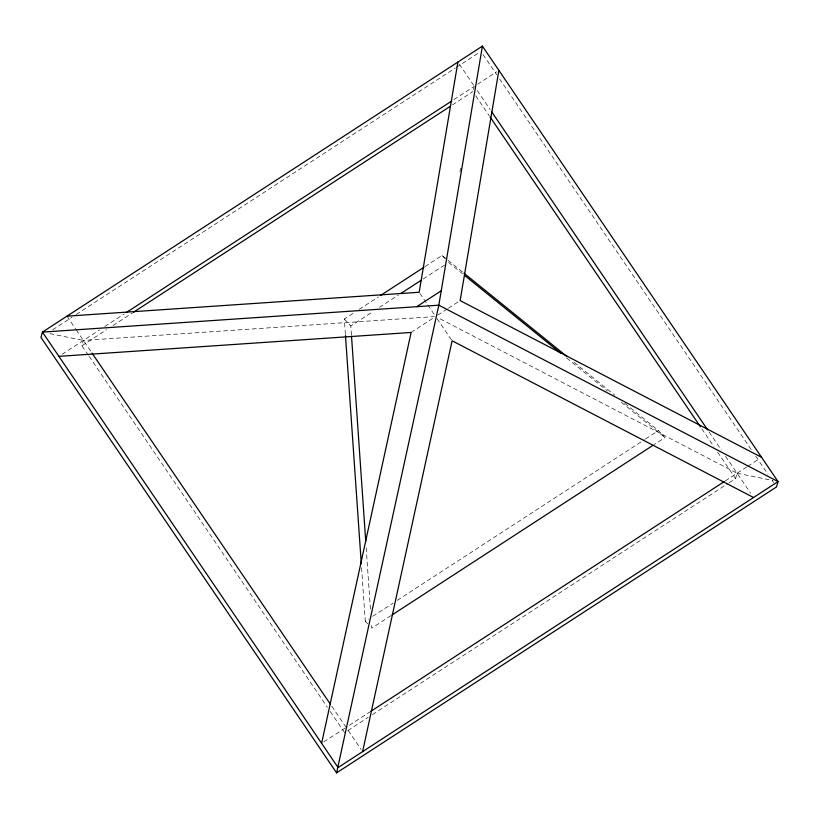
<?xml version="1.0" encoding="UTF-8"?>
<svg xmlns="http://www.w3.org/2000/svg" width="819" height="819" viewBox="0 0 819 819"><rect width="100%" height="100%" fill="white"/><g stroke="black" fill="none" stroke-linecap="round" stroke-linejoin="round"><path stroke-width="0.61" stroke-dasharray="4.09 3.07" d="M459.95 172.01L460.585 168.223M88.38 355.262L81.92 345.751L83.415 340.428L434.357 316.605M473.474 89.496L474.068 87.367M729.156 482.749L735.585 478.572L737.08 473.249L437.899 317.69M52.723 329.77L71.99 317.24M76.28 314.455L455.221 68.131M456.296 67.434L479.842 52.129M62.111 354.279L99.488 329.985M104.842 326.505L124.119 313.974M454.013 99.539L474.365 86.302M477.569 84.224L496.744 71.765M81.92 345.751L106.562 329.729M112.981 325.552L132.268 313.022M452.518 104.852L472.87 91.626M345.403 334.306L344.338 319.011L354.965 312.1M359.213 309.347L378.337 296.918M425.081 266.533L442.076 255.477L447.041 259.5M351.443 334.91L350.819 325.982L373.136 311.486M379.504 307.34L398.628 294.912M423.065 279.023L446.437 263.831M411.128 332.453L434.572 317.209M437.766 315.131L447.358 308.896M448.423 308.21L460.145 300.593M367.69 623.791L365.264 621.181L368.468 619.092M372.758 616.308L393.089 603.091M397.369 600.307L644.563 439.629M645.628 438.933L658.476 430.579L664.956 437.551L654.258 444.512M391.011 615.632L371.744 628.153L371.396 623.054M323.751 741.922L345.065 728.071M349.344 725.286L369.686 712.059M725.296 480.917L746.662 467.025M747.727 466.328L759.448 458.712M347.85 730.609L368.192 717.372M372.481 714.588L728.081 483.445M49.898 333.62L83.415 340.428M737.08 473.249L773.085 480.569M448.034 260.299L462.919 272.348M574.099 362.305L614.803 395.239M624.723 403.276L658.476 430.579M448.556 262.449L462.459 273.7M566.687 358.036L607.381 390.97M621.283 402.211L664.956 437.551M442.076 255.477L445.321 258.968M344.338 319.011L350.819 325.982M483.067 54.607L496.703 74.693M499.57 78.911L752.159 450.962M755.742 456.244L767.946 474.211M772.256 480.548L773.689 482.667M459.336 64.158L473.648 85.248M477.242 90.53L490.161 109.562M709.08 432.022L721.283 450M725.593 456.337L750.675 493.294M475.747 95.854L489.383 115.94M701.842 428.88L714.045 446.846M717.639 452.139L735.585 478.572M419.881 293.315L427.047 303.859M427.764 304.914L434.92 315.469M437.07 318.632L452.108 340.776M66.953 316.175L75.543 328.828M76.259 329.883L91.319 352.057M331.767 706.234L346.13 727.374M348.27 730.548L361.159 749.528M89.097 356.316L327.405 707.319M330.272 711.547L344.635 732.698M366.185 547.829L370.597 611.578M361.558 567.628L365.264 621.181"/><path stroke-width="1.23" d="M457.903 62.049L419.164 292.26L66.953 316.175M482.411 46.12L438.82 305.19L336.589 772.88L40.95 337.418L42.445 332.104L482.411 46.12L778.05 481.582L776.555 486.895L336.589 772.88M498.873 70.373L460.145 300.593L761.578 457.319M321.621 743.304L411.128 332.453L58.907 356.357M362.592 751.637L452.108 340.776L753.541 497.512M126.259 312.582L451.873 100.932M133.333 312.326L450.378 106.245M380.456 295.536L424.017 267.219M400.757 293.53L420.935 280.405M416.738 306.695L441.246 290.765M392.076 614.936L653.183 445.208M370.761 711.363L724.221 481.613M463.912 273.147L567.147 356.685M464.445 275.307L560.728 353.214M491.595 111.681L707.647 429.903M490.1 116.994L700.409 426.76M92.035 353.122L330.333 704.125M351.525 336.179L365.745 541.451M345.485 335.585L361.292 563.8M778.05 481.582L338.083 767.567L42.445 332.104L438.82 305.19L778.05 481.582"/></g></svg>
